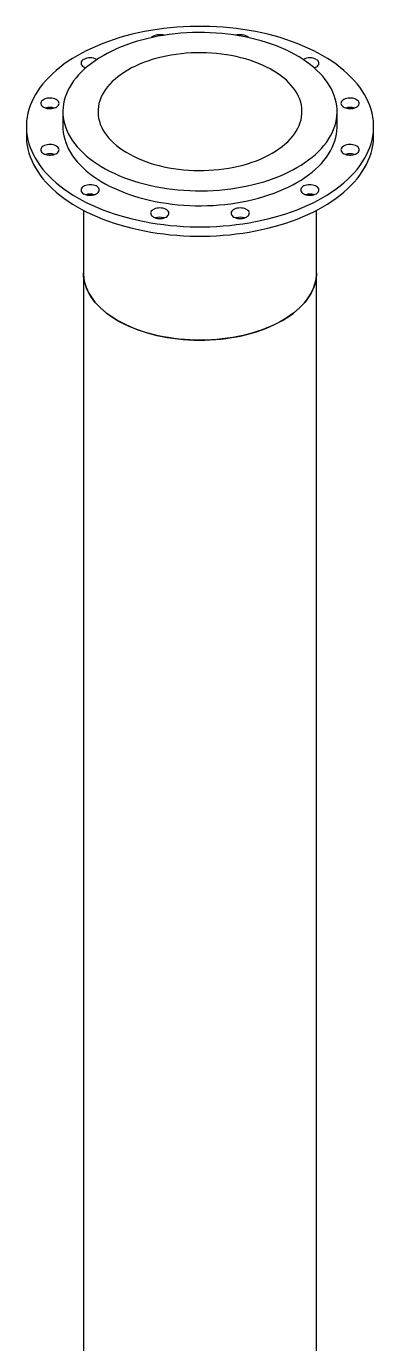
# Model space of a CAD drawing. Header units: inches. Extents: x 0.9 to 37.1, y -8.4 to 11.7.
# Drawn here: x 15.082 to 15.28, y 4.714 to 5.465 of the extents above; entities that cross this region are included whole.
import ezdxf

# ---------------------------------------------------------------- set-up
doc = ezdxf.new("R2010")
doc.units = ezdxf.units.IN
doc.header["$MEASUREMENT"] = 0

msp = doc.modelspace()

# ---------------------------------------------------------------- linework, layer by layer
at = {"color": 7, "linetype": 'Continuous', "lineweight": 25}
for p, q in [((15.10277, 5.41649), (15.10277, 5.40798)), ((15.25902, 5.40798), (15.25902, 5.41649)), ((15.08194, 5.40798), (15.08194, 5.40266)), ((15.27985, 5.40266), (15.27985, 5.40798)), ((15.11449, 5.36031), (15.11449, 5.32463)), ((15.2473, 5.32463), (15.2473, 5.36031)), ((15.11449, 5.32463), (15.11449, 4.65489)), ((15.2473, 4.65489), (15.2473, 5.32463))]:
    msp.add_line(p, q, dxfattribs=at)
at = {"color": 7, "linetype": 'Continuous', "lineweight": 25, "flags": 128}
for points in [[(15.25087, 5.36759), (15.2535, 5.36916), (15.25602, 5.3708), (15.25843, 5.37248), (15.26073, 5.37423), (15.26291, 5.37602), (15.26497, 5.37785), (15.26691, 5.37973), (15.26872, 5.38166), (15.2704, 5.38362), (15.27195, 5.38561), (15.27337, 5.38764), (15.27465, 5.3897), (15.2758, 5.39179), (15.2768, 5.3939), (15.27766, 5.39603), (15.27839, 5.39818), (15.27896, 5.40034), (15.2794, 5.40252), (15.27969, 5.4047), (15.27983, 5.40689), (15.27983, 5.40908), (15.27969, 5.41126), (15.2794, 5.41344), (15.27896, 5.41562), (15.27839, 5.41778), (15.27766, 5.41993), (15.2768, 5.42206), (15.2758, 5.42417), (15.27465, 5.42626), (15.27337, 5.42832), (15.27195, 5.43035), (15.2704, 5.43234), (15.26872, 5.43431), (15.26691, 5.43623), (15.26497, 5.43811), (15.26291, 5.43995), (15.26073, 5.44174), (15.25843, 5.44348), (15.25602, 5.44517), (15.2535, 5.4468), (15.25087, 5.44838), (15.24814, 5.44989), (15.24531, 5.45135), (15.24238, 5.45274), (15.23937, 5.45407), (15.23627, 5.45533), (15.23308, 5.45652), (15.22983, 5.45764), (15.22649, 5.45868), (15.2231, 5.45965), (15.21964, 5.46055), (15.21612, 5.46137), (15.21255, 5.46211), (15.20894, 5.46277), (15.20528, 5.46335), (15.20159, 5.46384), (15.19787, 5.46426), (15.19412, 5.4646), (15.19036, 5.46485), (15.18658, 5.46501), (15.18279, 5.4651), (15.179, 5.4651), (15.17521, 5.46501), (15.17143, 5.46485), (15.16766, 5.4646), (15.16392, 5.46426), (15.1602, 5.46384), (15.1565, 5.46335), (15.15285, 5.46277), (15.14923, 5.46211), (15.14567, 5.46137), (15.14215, 5.46055), (15.13869, 5.45965), (15.13529, 5.45868), (15.13196, 5.45764), (15.1287, 5.45652), (15.12552, 5.45533), (15.12242, 5.45407), (15.11941, 5.45274), (15.11648, 5.45135), (15.11365, 5.44989), (15.11092, 5.44838), (15.10829, 5.4468), (15.10577, 5.44517), (15.10336, 5.44348), (15.10106, 5.44174), (15.09888, 5.43995), (15.09682, 5.43811), (15.09488, 5.43623), (15.09307, 5.43431), (15.09139, 5.43234), (15.08984, 5.43035), (15.08842, 5.42832), (15.08714, 5.42626), (15.08599, 5.42417), (15.08499, 5.42206), (15.08412, 5.41993), (15.0834, 5.41778), (15.08282, 5.41562), (15.08239, 5.41344), (15.0821, 5.41126), (15.08195, 5.40908), (15.08195, 5.40689), (15.0821, 5.4047), (15.08239, 5.40252), (15.08282, 5.40034), (15.0834, 5.39818), (15.08412, 5.39603), (15.08499, 5.3939), (15.08599, 5.39179), (15.08714, 5.3897), (15.08842, 5.38764), (15.08984, 5.38561), (15.09139, 5.38362), (15.09307, 5.38166), (15.09488, 5.37973), (15.09682, 5.37785), (15.09888, 5.37602), (15.10106, 5.37423), (15.10336, 5.37248), (15.10577, 5.3708), (15.10829, 5.36916), (15.11092, 5.36759), (15.11365, 5.36607), (15.11648, 5.36461), (15.11941, 5.36322), (15.12242, 5.36189), (15.12552, 5.36063), (15.1287, 5.35944), (15.13196, 5.35833), (15.13529, 5.35728), (15.13869, 5.35631), (15.14215, 5.35541), (15.14567, 5.3546), (15.14923, 5.35386), (15.15285, 5.3532), (15.1565, 5.35262), (15.1602, 5.35212), (15.16392, 5.3517), (15.16766, 5.35137), (15.17143, 5.35112), (15.17521, 5.35095), (15.179, 5.35086), (15.18279, 5.35086), (15.18658, 5.35095), (15.19036, 5.35112), (15.19412, 5.35137), (15.19787, 5.3517), (15.20159, 5.35212), (15.20528, 5.35262), (15.20894, 5.3532), (15.21255, 5.35386), (15.21612, 5.3546), (15.21964, 5.35541), (15.2231, 5.35631), (15.22649, 5.35728), (15.22983, 5.35833), (15.23308, 5.35944), (15.23627, 5.36063), (15.23937, 5.36189), (15.24238, 5.36322), (15.24531, 5.36461), (15.24814, 5.36607), (15.25087, 5.36759)], [(15.23614, 5.3846), (15.23846, 5.386), (15.24068, 5.38746), (15.24279, 5.38897), (15.24478, 5.39053), (15.24666, 5.39214), (15.24841, 5.3938), (15.25004, 5.39549), (15.25154, 5.39723), (15.25291, 5.399), (15.25415, 5.40081), (15.25525, 5.40264), (15.25621, 5.4045), (15.25703, 5.40638), (15.25772, 5.40828), (15.25826, 5.4102), (15.25865, 5.41213), (15.25891, 5.41406), (15.25901, 5.416), (15.25898, 5.41794), (15.2588, 5.41988), (15.25847, 5.42181), (15.258, 5.42373), (15.25739, 5.42564), (15.25664, 5.42753), (15.25575, 5.4294), (15.25471, 5.43125), (15.25355, 5.43307), (15.25224, 5.43486), (15.25081, 5.43662), (15.24924, 5.43833), (15.24755, 5.44001), (15.24574, 5.44164), (15.2438, 5.44323), (15.24175, 5.44477), (15.23959, 5.44625), (15.23731, 5.44768), (15.23494, 5.44906), (15.23246, 5.45037), (15.22989, 5.45162), (15.22722, 5.4528), (15.22447, 5.45392), (15.22164, 5.45497), (15.21874, 5.45594), (15.21576, 5.45685), (15.21272, 5.45767), (15.20962, 5.45843), (15.20647, 5.4591), (15.20327, 5.4597), (15.20003, 5.46021), (15.19675, 5.46065), (15.19345, 5.461), (15.19012, 5.46127), (15.18677, 5.46146), (15.18342, 5.46156), (15.18005, 5.46158), (15.17669, 5.46152), (15.17334, 5.46138), (15.17, 5.46115), (15.16668, 5.46083), (15.16339, 5.46044), (15.16013, 5.45997), (15.15691, 5.45941), (15.15374, 5.45877), (15.15061, 5.45806), (15.14754, 5.45727), (15.14453, 5.4564), (15.14159, 5.45546), (15.13872, 5.45445), (15.13593, 5.45337), (15.13322, 5.45222), (15.1306, 5.451), (15.12808, 5.44972), (15.12565, 5.44838), (15.12333, 5.44698), (15.12111, 5.44552), (15.119, 5.44401), (15.11701, 5.44244), (15.11513, 5.44083), (15.11338, 5.43918), (15.11175, 5.43748), (15.11025, 5.43574), (15.10888, 5.43397), (15.10764, 5.43216), (15.10654, 5.43033), (15.10558, 5.42847), (15.10475, 5.42659), (15.10407, 5.42469), (15.10353, 5.42277), (15.10314, 5.42085), (15.10288, 5.41891), (15.10277, 5.41697), (15.10281, 5.41503), (15.10299, 5.41309), (15.10332, 5.41116), (15.10378, 5.40924), (15.1044, 5.40733), (15.10515, 5.40544), (15.10604, 5.40357), (15.10707, 5.40172), (15.10824, 5.3999), (15.10955, 5.39811), (15.11098, 5.39636), (15.11255, 5.39464), (15.11424, 5.39296), (15.11605, 5.39133), (15.11799, 5.38974), (15.12004, 5.3882), (15.1222, 5.38672), (15.12448, 5.38529), (15.12685, 5.38392), (15.12933, 5.3826), (15.1319, 5.38136), (15.13457, 5.38017), (15.13732, 5.37905), (15.14015, 5.37801), (15.14305, 5.37703), (15.14603, 5.37613), (15.14907, 5.3753), (15.15217, 5.37455), (15.15532, 5.37387), (15.15852, 5.37328), (15.16176, 5.37276), (15.16503, 5.37232), (15.16834, 5.37197), (15.17167, 5.3717), (15.17502, 5.37151), (15.17837, 5.37141), (15.18173, 5.37139), (15.18509, 5.37145), (15.18845, 5.3716), (15.19179, 5.37183), (15.1951, 5.37214), (15.1984, 5.37253), (15.20166, 5.37301), (15.20488, 5.37356), (15.20805, 5.3742), (15.21118, 5.37491), (15.21425, 5.3757), (15.21726, 5.37657), (15.2202, 5.37751), (15.22307, 5.37852), (15.22586, 5.3796), (15.22856, 5.38076), (15.23118, 5.38197), (15.23371, 5.38325), (15.23614, 5.3846)], [(15.22199, 5.39276), (15.22399, 5.39397), (15.22588, 5.39524), (15.22766, 5.39656), (15.22932, 5.39793), (15.23087, 5.39935), (15.23228, 5.40081), (15.23357, 5.40231), (15.23473, 5.40384), (15.23576, 5.4054), (15.23665, 5.407), (15.2374, 5.40861), (15.23801, 5.41025), (15.23847, 5.4119), (15.2388, 5.41356), (15.23898, 5.41523), (15.23901, 5.4169), (15.23891, 5.41858), (15.23865, 5.42024), (15.23826, 5.4219), (15.23772, 5.42354), (15.23704, 5.42517), (15.23622, 5.42678), (15.23526, 5.42836), (15.23417, 5.4299), (15.23294, 5.43142), (15.23159, 5.4329), (15.23011, 5.43434), (15.22851, 5.43573), (15.22679, 5.43708), (15.22495, 5.43837), (15.22301, 5.43961), (15.22096, 5.4408), (15.21881, 5.44192), (15.21657, 5.44298), (15.21423, 5.44397), (15.21182, 5.4449), (15.20933, 5.44575), (15.20676, 5.44653), (15.20414, 5.44724), (15.20145, 5.44787), (15.19872, 5.44842), (15.19594, 5.4489), (15.19312, 5.44929), (15.19027, 5.4496), (15.1874, 5.44983), (15.18451, 5.44998), (15.18162, 5.45004), (15.17872, 5.45002), (15.17583, 5.44991), (15.17295, 5.44973), (15.17009, 5.44946), (15.16725, 5.4491), (15.16446, 5.44867), (15.1617, 5.44816), (15.15899, 5.44757), (15.15633, 5.4469), (15.15373, 5.44615), (15.15121, 5.44533), (15.14875, 5.44444), (15.14638, 5.44348), (15.14409, 5.44246), (15.14189, 5.44137), (15.13979, 5.44021), (15.1378, 5.439), (15.13591, 5.43773), (15.13413, 5.43641), (15.13246, 5.43504), (15.13092, 5.43362), (15.1295, 5.43217), (15.12822, 5.43067), (15.12706, 5.42913), (15.12603, 5.42757), (15.12514, 5.42598), (15.12439, 5.42436), (15.12378, 5.42272), (15.12331, 5.42107), (15.12299, 5.41941), (15.12281, 5.41774), (15.12277, 5.41607), (15.12288, 5.4144), (15.12313, 5.41273), (15.12353, 5.41107), (15.12407, 5.40943), (15.12475, 5.4078), (15.12557, 5.4062), (15.12653, 5.40462), (15.12762, 5.40307), (15.12884, 5.40155), (15.1302, 5.40007), (15.13168, 5.39863), (15.13328, 5.39724), (15.135, 5.39589), (15.13684, 5.3946), (15.13878, 5.39336), (15.14083, 5.39218), (15.14298, 5.39105), (15.14522, 5.38999), (15.14756, 5.389), (15.14997, 5.38807), (15.15246, 5.38722), (15.15502, 5.38644), (15.15765, 5.38573), (15.16033, 5.3851), (15.16307, 5.38455), (15.16585, 5.38408), (15.16867, 5.38368), (15.17152, 5.38337), (15.17439, 5.38314), (15.17727, 5.383), (15.18017, 5.38293), (15.18307, 5.38296), (15.18596, 5.38306), (15.18884, 5.38325), (15.1917, 5.38352), (15.19453, 5.38387), (15.19733, 5.3843), (15.20009, 5.38481), (15.2028, 5.38541), (15.20546, 5.38608), (15.20805, 5.38682), (15.21058, 5.38764), (15.21304, 5.38853), (15.21541, 5.38949), (15.2177, 5.39052), (15.21989, 5.39161), (15.22199, 5.39276)], [(15.1146, 5.44625), (15.11403, 5.44586), (15.11359, 5.44542), (15.11327, 5.44494), (15.11311, 5.44444), (15.11309, 5.44393), (15.11322, 5.44343), (15.1135, 5.44294), (15.11391, 5.44249), (15.11445, 5.44209), (15.1151, 5.44175), (15.11584, 5.44147), (15.11585, 5.44147)], [(15.24594, 5.44147), (15.24595, 5.44147), (15.24669, 5.44175), (15.24734, 5.44209), (15.24788, 5.44249), (15.24829, 5.44294), (15.24857, 5.44343), (15.2487, 5.44393), (15.24868, 5.44444), (15.24851, 5.44494), (15.2482, 5.44542), (15.24775, 5.44586), (15.24719, 5.44625)], [(15.09034, 5.42199), (15.09018, 5.42149), (15.09018, 5.42098), (15.09032, 5.42047), (15.09061, 5.41999), (15.09103, 5.41954), (15.09158, 5.41915), (15.09224, 5.41881), (15.09299, 5.41854), (15.09381, 5.41834), (15.09467, 5.41823), (15.09555, 5.41821), (15.09643, 5.41827), (15.09728, 5.41841), (15.09807, 5.41864), (15.09878, 5.41894), (15.0994, 5.4193), (15.0999, 5.41973), (15.10027, 5.42019), (15.1005, 5.42068), (15.10058, 5.42119), (15.10051, 5.4217), (15.10029, 5.42219), (15.09993, 5.42266), (15.09944, 5.42308), (15.09884, 5.42345), (15.09813, 5.42376), (15.09735, 5.42399), (15.0965, 5.42414), (15.09563, 5.42421), (15.09474, 5.4242), (15.09388, 5.42409), (15.09306, 5.4239), (15.0923, 5.42364), (15.09163, 5.42331), (15.09108, 5.42291), (15.09064, 5.42247), (15.09034, 5.42199)], [(15.27145, 5.42199), (15.27115, 5.42247), (15.27071, 5.42291), (15.27015, 5.42331), (15.26949, 5.42364), (15.26873, 5.4239), (15.26791, 5.42409), (15.26704, 5.4242), (15.26616, 5.42421), (15.26529, 5.42414), (15.26444, 5.42399), (15.26366, 5.42376), (15.26295, 5.42345), (15.26234, 5.42308), (15.26185, 5.42266), (15.2615, 5.42219), (15.26128, 5.4217), (15.26121, 5.42119), (15.26129, 5.42068), (15.26152, 5.42019), (15.26189, 5.41973), (15.26239, 5.4193), (15.26301, 5.41894), (15.26372, 5.41864), (15.26451, 5.41841), (15.26536, 5.41827), (15.26623, 5.41821), (15.26712, 5.41823), (15.26798, 5.41834), (15.2688, 5.41854), (15.26955, 5.41881), (15.2702, 5.41915), (15.27075, 5.41954), (15.27118, 5.41999), (15.27147, 5.42047), (15.27161, 5.42098), (15.27161, 5.42149), (15.27145, 5.42199)], [(15.10277, 5.40798), (15.10281, 5.40653), (15.10299, 5.40459), (15.10332, 5.40266), (15.10378, 5.40073), (15.1044, 5.39883), (15.10515, 5.39693), (15.10604, 5.39506), (15.10707, 5.39322), (15.10824, 5.3914), (15.10955, 5.38961), (15.11098, 5.38785), (15.11255, 5.38613), (15.11424, 5.38446), (15.11605, 5.38282), (15.11799, 5.38124), (15.12004, 5.3797), (15.1222, 5.37821), (15.12448, 5.37678), (15.12685, 5.37541), (15.12933, 5.3741), (15.1319, 5.37285), (15.13457, 5.37167), (15.13732, 5.37055), (15.14015, 5.3695), (15.14305, 5.36852), (15.14603, 5.36762), (15.14907, 5.36679), (15.15217, 5.36604), (15.15532, 5.36537), (15.15852, 5.36477), (15.16176, 5.36425), (15.16503, 5.36382), (15.16834, 5.36347), (15.17167, 5.3632), (15.17502, 5.36301), (15.17837, 5.3629), (15.18173, 5.36288), (15.18509, 5.36295), (15.18845, 5.36309), (15.19179, 5.36332), (15.1951, 5.36363), (15.1984, 5.36403), (15.20166, 5.3645), (15.20488, 5.36506), (15.20805, 5.36569), (15.21118, 5.36641), (15.21425, 5.3672), (15.21726, 5.36806), (15.2202, 5.369), (15.22307, 5.37002), (15.22586, 5.3711), (15.22856, 5.37225), (15.23118, 5.37347), (15.23371, 5.37475), (15.23614, 5.37609)], [(15.23614, 5.37609), (15.23846, 5.37749), (15.24068, 5.37895), (15.24279, 5.38046), (15.24478, 5.38202), (15.24666, 5.38363), (15.24841, 5.38529), (15.25004, 5.38699), (15.25154, 5.38873), (15.25291, 5.3905), (15.25415, 5.3923), (15.25525, 5.39414), (15.25621, 5.396), (15.25703, 5.39788), (15.25772, 5.39978), (15.25826, 5.40169), (15.25865, 5.40362), (15.25891, 5.40556), (15.25901, 5.4075), (15.25902, 5.40798)], [(15.08194, 5.40266), (15.08195, 5.40157), (15.0821, 5.39938), (15.08239, 5.3972), (15.08282, 5.39503), (15.0834, 5.39286), (15.08412, 5.39072), (15.08499, 5.38859), (15.08599, 5.38647), (15.08714, 5.38439), (15.08842, 5.38233), (15.08984, 5.3803), (15.09139, 5.3783), (15.09307, 5.37634), (15.09488, 5.37442), (15.09682, 5.37254), (15.09888, 5.3707), (15.10106, 5.36891), (15.10336, 5.36717), (15.10577, 5.36548), (15.10829, 5.36385), (15.11092, 5.36227), (15.11365, 5.36075), (15.11648, 5.3593), (15.11941, 5.3579), (15.12242, 5.35658), (15.12552, 5.35532), (15.1287, 5.35413), (15.13196, 5.35301), (15.13529, 5.35196), (15.13869, 5.35099), (15.14215, 5.3501), (15.14567, 5.34928), (15.14923, 5.34854), (15.15285, 5.34788), (15.1565, 5.3473), (15.1602, 5.3468), (15.16392, 5.34638), (15.16766, 5.34605), (15.17143, 5.3458), (15.17521, 5.34563), (15.179, 5.34555), (15.18279, 5.34555), (15.18658, 5.34563), (15.19036, 5.3458), (15.19412, 5.34605), (15.19787, 5.34638), (15.20159, 5.3468), (15.20528, 5.3473), (15.20894, 5.34788), (15.21255, 5.34854), (15.21612, 5.34928), (15.21964, 5.3501), (15.2231, 5.35099), (15.22649, 5.35196), (15.22983, 5.35301), (15.23308, 5.35413), (15.23627, 5.35532), (15.23937, 5.35658), (15.24238, 5.3579), (15.24531, 5.3593), (15.24814, 5.36075), (15.25087, 5.36227)], [(15.09034, 5.39397), (15.09064, 5.39349), (15.09108, 5.39305), (15.09163, 5.39266), (15.0923, 5.39232), (15.09306, 5.39206), (15.09388, 5.39187), (15.09474, 5.39177), (15.09563, 5.39175), (15.0965, 5.39182), (15.09735, 5.39197), (15.09813, 5.3922), (15.09884, 5.39251), (15.09944, 5.39288), (15.09993, 5.3933), (15.10029, 5.39377), (15.10051, 5.39426), (15.10058, 5.39477), (15.1005, 5.39528), (15.10027, 5.39577), (15.0999, 5.39624), (15.0994, 5.39666), (15.09878, 5.39702), (15.09807, 5.39732), (15.09728, 5.39755), (15.09643, 5.3977), (15.09555, 5.39776), (15.09467, 5.39773), (15.09381, 5.39762), (15.09299, 5.39743), (15.09224, 5.39716), (15.09158, 5.39682), (15.09103, 5.39642), (15.09061, 5.39597), (15.09032, 5.39549), (15.09018, 5.39499), (15.09018, 5.39448), (15.09034, 5.39397)], [(15.25087, 5.36227), (15.2535, 5.36385), (15.25602, 5.36548), (15.25843, 5.36717), (15.26073, 5.36891), (15.26291, 5.3707), (15.26497, 5.37254), (15.26691, 5.37442), (15.26872, 5.37634), (15.2704, 5.3783), (15.27195, 5.3803), (15.27337, 5.38233), (15.27465, 5.38439), (15.2758, 5.38647), (15.2768, 5.38859), (15.27766, 5.39072), (15.27839, 5.39286), (15.27896, 5.39503), (15.2794, 5.3972), (15.27969, 5.39938), (15.27983, 5.40157), (15.27985, 5.40266)], [(15.27145, 5.39397), (15.27161, 5.39448), (15.27161, 5.39499), (15.27147, 5.39549), (15.27118, 5.39597), (15.27075, 5.39642), (15.2702, 5.39682), (15.26955, 5.39716), (15.2688, 5.39743), (15.26798, 5.39762), (15.26712, 5.39773), (15.26623, 5.39776), (15.26536, 5.3977), (15.26451, 5.39755), (15.26372, 5.39732), (15.26301, 5.39702), (15.26239, 5.39666), (15.26189, 5.39624), (15.26152, 5.39577), (15.26129, 5.39528), (15.26121, 5.39477), (15.26128, 5.39426), (15.2615, 5.39377), (15.26185, 5.3933), (15.26234, 5.39288), (15.26295, 5.39251), (15.26366, 5.3922), (15.26444, 5.39197), (15.26529, 5.39182), (15.26616, 5.39175), (15.26704, 5.39177), (15.26791, 5.39187), (15.26873, 5.39206), (15.26949, 5.39232), (15.27015, 5.39266), (15.27071, 5.39305), (15.27115, 5.39349), (15.27145, 5.39397)], [(15.1146, 5.36971), (15.11528, 5.36938), (15.11604, 5.36912), (15.11687, 5.36894), (15.11773, 5.36885), (15.11862, 5.36884), (15.11949, 5.36891), (15.12033, 5.36907), (15.12111, 5.36931), (15.12181, 5.36962), (15.12241, 5.37), (15.12289, 5.37043), (15.12323, 5.3709), (15.12344, 5.37139), (15.12349, 5.3719), (15.1234, 5.37241), (15.12316, 5.3729), (15.12278, 5.37336), (15.12227, 5.37378), (15.12164, 5.37414), (15.12092, 5.37443), (15.12012, 5.37465), (15.11927, 5.37479), (15.1184, 5.37484), (15.11751, 5.37481), (15.11666, 5.37469), (15.11584, 5.37449), (15.1151, 5.37422), (15.11445, 5.37387), (15.11391, 5.37347), (15.1135, 5.37302), (15.11322, 5.37253), (15.11309, 5.37203), (15.11311, 5.37152), (15.11327, 5.37102), (15.11359, 5.37054), (15.11403, 5.3701), (15.1146, 5.36971)], [(15.24719, 5.36971), (15.24775, 5.3701), (15.2482, 5.37054), (15.24851, 5.37102), (15.24868, 5.37152), (15.2487, 5.37203), (15.24857, 5.37253), (15.24829, 5.37302), (15.24788, 5.37347), (15.24734, 5.37387), (15.24669, 5.37422), (15.24595, 5.37449), (15.24513, 5.37469), (15.24427, 5.37481), (15.24339, 5.37484), (15.24251, 5.37479), (15.24166, 5.37465), (15.24087, 5.37443), (15.24015, 5.37414), (15.23952, 5.37378), (15.23901, 5.37336), (15.23863, 5.3729), (15.23839, 5.37241), (15.2383, 5.3719), (15.23835, 5.37139), (15.23856, 5.3709), (15.2389, 5.37043), (15.23938, 5.37), (15.23998, 5.36962), (15.24068, 5.36931), (15.24146, 5.36907), (15.2423, 5.36891), (15.24317, 5.36884), (15.24405, 5.36885), (15.24492, 5.36894), (15.24575, 5.36912), (15.24651, 5.36938), (15.24719, 5.36971)], [(15.15663, 5.3557), (15.1575, 5.35561), (15.15838, 5.35561), (15.15925, 5.35569), (15.16009, 5.35586), (15.16086, 5.35611), (15.16156, 5.35642), (15.16214, 5.3568), (15.16261, 5.35724), (15.16295, 5.35771), (15.16314, 5.35821), (15.16318, 5.35871), (15.16308, 5.35922), (15.16282, 5.35971), (15.16243, 5.36017), (15.16191, 5.36058), (15.16128, 5.36093), (15.16055, 5.36122), (15.15975, 5.36144), (15.15889, 5.36157), (15.15801, 5.36162), (15.15713, 5.36158), (15.15628, 5.36145), (15.15547, 5.36124), (15.15473, 5.36096), (15.15409, 5.36061), (15.15356, 5.3602), (15.15316, 5.35975), (15.15289, 5.35926), (15.15278, 5.35876), (15.15281, 5.35825), (15.15299, 5.35775), (15.15331, 5.35727), (15.15377, 5.35684), (15.15435, 5.35645), (15.15503, 5.35613), (15.1558, 5.35588), (15.15663, 5.3557)], [(15.20516, 5.3557), (15.20599, 5.35588), (15.20676, 5.35613), (15.20744, 5.35645), (15.20802, 5.35684), (15.20848, 5.35727), (15.2088, 5.35775), (15.20898, 5.35825), (15.20901, 5.35876), (15.20889, 5.35926), (15.20863, 5.35975), (15.20823, 5.3602), (15.2077, 5.36061), (15.20705, 5.36096), (15.20632, 5.36124), (15.20551, 5.36145), (15.20465, 5.36158), (15.20377, 5.36162), (15.20289, 5.36157), (15.20204, 5.36144), (15.20124, 5.36122), (15.20051, 5.36093), (15.19988, 5.36058), (15.19936, 5.36017), (15.19896, 5.35971), (15.19871, 5.35922), (15.19861, 5.35871), (15.19865, 5.35821), (15.19884, 5.35771), (15.19918, 5.35724), (15.19964, 5.3568), (15.20023, 5.35642), (15.20092, 5.35611), (15.2017, 5.35586), (15.20253, 5.35569), (15.20341, 5.35561), (15.20429, 5.35561), (15.20516, 5.3557)], [(15.11449, 5.32463), (15.11452, 5.32351), (15.11468, 5.32173), (15.11498, 5.31995), (15.11543, 5.31819), (15.11602, 5.31644), (15.11675, 5.3147), (15.11762, 5.31299), (15.11863, 5.3113), (15.11977, 5.30965), (15.12104, 5.30802), (15.12244, 5.30643), (15.12397, 5.30488), (15.12563, 5.30337), (15.1274, 5.30191), (15.12929, 5.3005), (15.13129, 5.29914), (15.13339, 5.29784), (15.13561, 5.29659), (15.13791, 5.2954), (15.14032, 5.29428), (15.14281, 5.29322), (15.14538, 5.29223), (15.14803, 5.29132), (15.15075, 5.29047), (15.15353, 5.2897), (15.15638, 5.289), (15.15927, 5.28838), (15.16222, 5.28784), (15.1652, 5.28738), (15.16822, 5.28699), (15.17127, 5.28669), (15.17434, 5.28648), (15.17742, 5.28634), (15.18051, 5.28629), (15.1836, 5.28632), (15.18668, 5.28644), (15.18975, 5.28663), (15.19281, 5.28691), (15.19583, 5.28727), (15.19883, 5.28771), (15.20178, 5.28824), (15.20469, 5.28884), (15.20755, 5.28951), (15.21035, 5.29027), (15.21309, 5.2911), (15.21576, 5.292), (15.21835, 5.29297), (15.22086, 5.29401), (15.22328, 5.29512), (15.22561, 5.29629), (15.22785, 5.29752)], [(15.13394, 5.29752), (15.1318, 5.29881), (15.12978, 5.30016), (15.12786, 5.30155), (15.12606, 5.303), (15.12437, 5.3045), (15.12281, 5.30604), (15.12138, 5.30762), (15.12007, 5.30924), (15.1189, 5.31089), (15.11786, 5.31257), (15.11695, 5.31427), (15.11619, 5.316), (15.11556, 5.31775), (15.11508, 5.31951), (15.11474, 5.32128), (15.11454, 5.32306), (15.11449, 5.32463)], [(15.2473, 5.32463), (15.24727, 5.32351), (15.24711, 5.32173), (15.24681, 5.31995), (15.24636, 5.31819), (15.24577, 5.31644), (15.24504, 5.3147), (15.24417, 5.31299), (15.24316, 5.3113), (15.24202, 5.30965), (15.24075, 5.30802), (15.23935, 5.30643), (15.23782, 5.30488), (15.23616, 5.30337), (15.23439, 5.30191), (15.2325, 5.3005), (15.2305, 5.29914), (15.22839, 5.29784), (15.22618, 5.29659), (15.22387, 5.2954), (15.22147, 5.29428), (15.21898, 5.29322), (15.21641, 5.29223), (15.21376, 5.29132), (15.21104, 5.29047), (15.20826, 5.2897), (15.20541, 5.289), (15.20251, 5.28838), (15.19957, 5.28784), (15.19658, 5.28738), (15.19357, 5.28699), (15.19052, 5.28669), (15.18745, 5.28648), (15.18437, 5.28634), (15.18128, 5.28629), (15.17819, 5.28632), (15.17511, 5.28644), (15.17203, 5.28663), (15.16898, 5.28691), (15.16596, 5.28727), (15.16296, 5.28771), (15.16001, 5.28824), (15.1571, 5.28884), (15.15424, 5.28951), (15.15144, 5.29027), (15.1487, 5.2911), (15.14603, 5.292), (15.14344, 5.29297), (15.14093, 5.29401), (15.13851, 5.29512), (15.13617, 5.29629), (15.13394, 5.29752)], [(15.22785, 5.29752), (15.22998, 5.29881), (15.23201, 5.30016), (15.23393, 5.30155), (15.23573, 5.303), (15.23741, 5.3045), (15.23897, 5.30604), (15.24041, 5.30762), (15.24172, 5.30924), (15.24289, 5.31089), (15.24393, 5.31257), (15.24483, 5.31427), (15.2456, 5.316), (15.24622, 5.31775), (15.24671, 5.31951), (15.24705, 5.32128), (15.24725, 5.32306), (15.2473, 5.32463)]]:
    msp.add_lwpolyline(points, dxfattribs=at)
at = {"color": 7, "linetype": 'Continuous', "lineweight": 25}
for centre, radius, start, end in [((15.15709, 5.45499), 0.00529, 95.01914, 135.71007), ((15.15797, 5.45174), 0.00862, 73.55634, 98.96897), ((15.20381, 5.45178), 0.00858, 80.96339, 106.5113), ((15.2047, 5.45499), 0.00529, 44.28993, 84.98086), ((15.11828, 5.43929), 0.00787, 61.06254, 117.84225), ((15.24351, 5.43929), 0.00787, 62.15775, 118.93746), ((15.09537, 5.41036), 0.00854, 73.44322, 106.55678), ((15.26642, 5.41035), 0.00856, 73.47632, 106.52368), ((15.09537, 5.38391), 0.00854, 73.43327, 106.56673), ((15.26642, 5.38389), 0.00856, 73.47963, 106.52037), ((15.11829, 5.36097), 0.00856, 73.48184, 106.51816), ((15.2435, 5.36097), 0.00856, 73.48184, 106.51816), ((15.15798, 5.34774), 0.00856, 73.48294, 106.51706), ((15.20381, 5.34774), 0.00856, 73.48294, 106.51706)]:
    msp.add_arc(centre, radius, start, end, dxfattribs=at)

doc.saveas('drawing.dxf')
